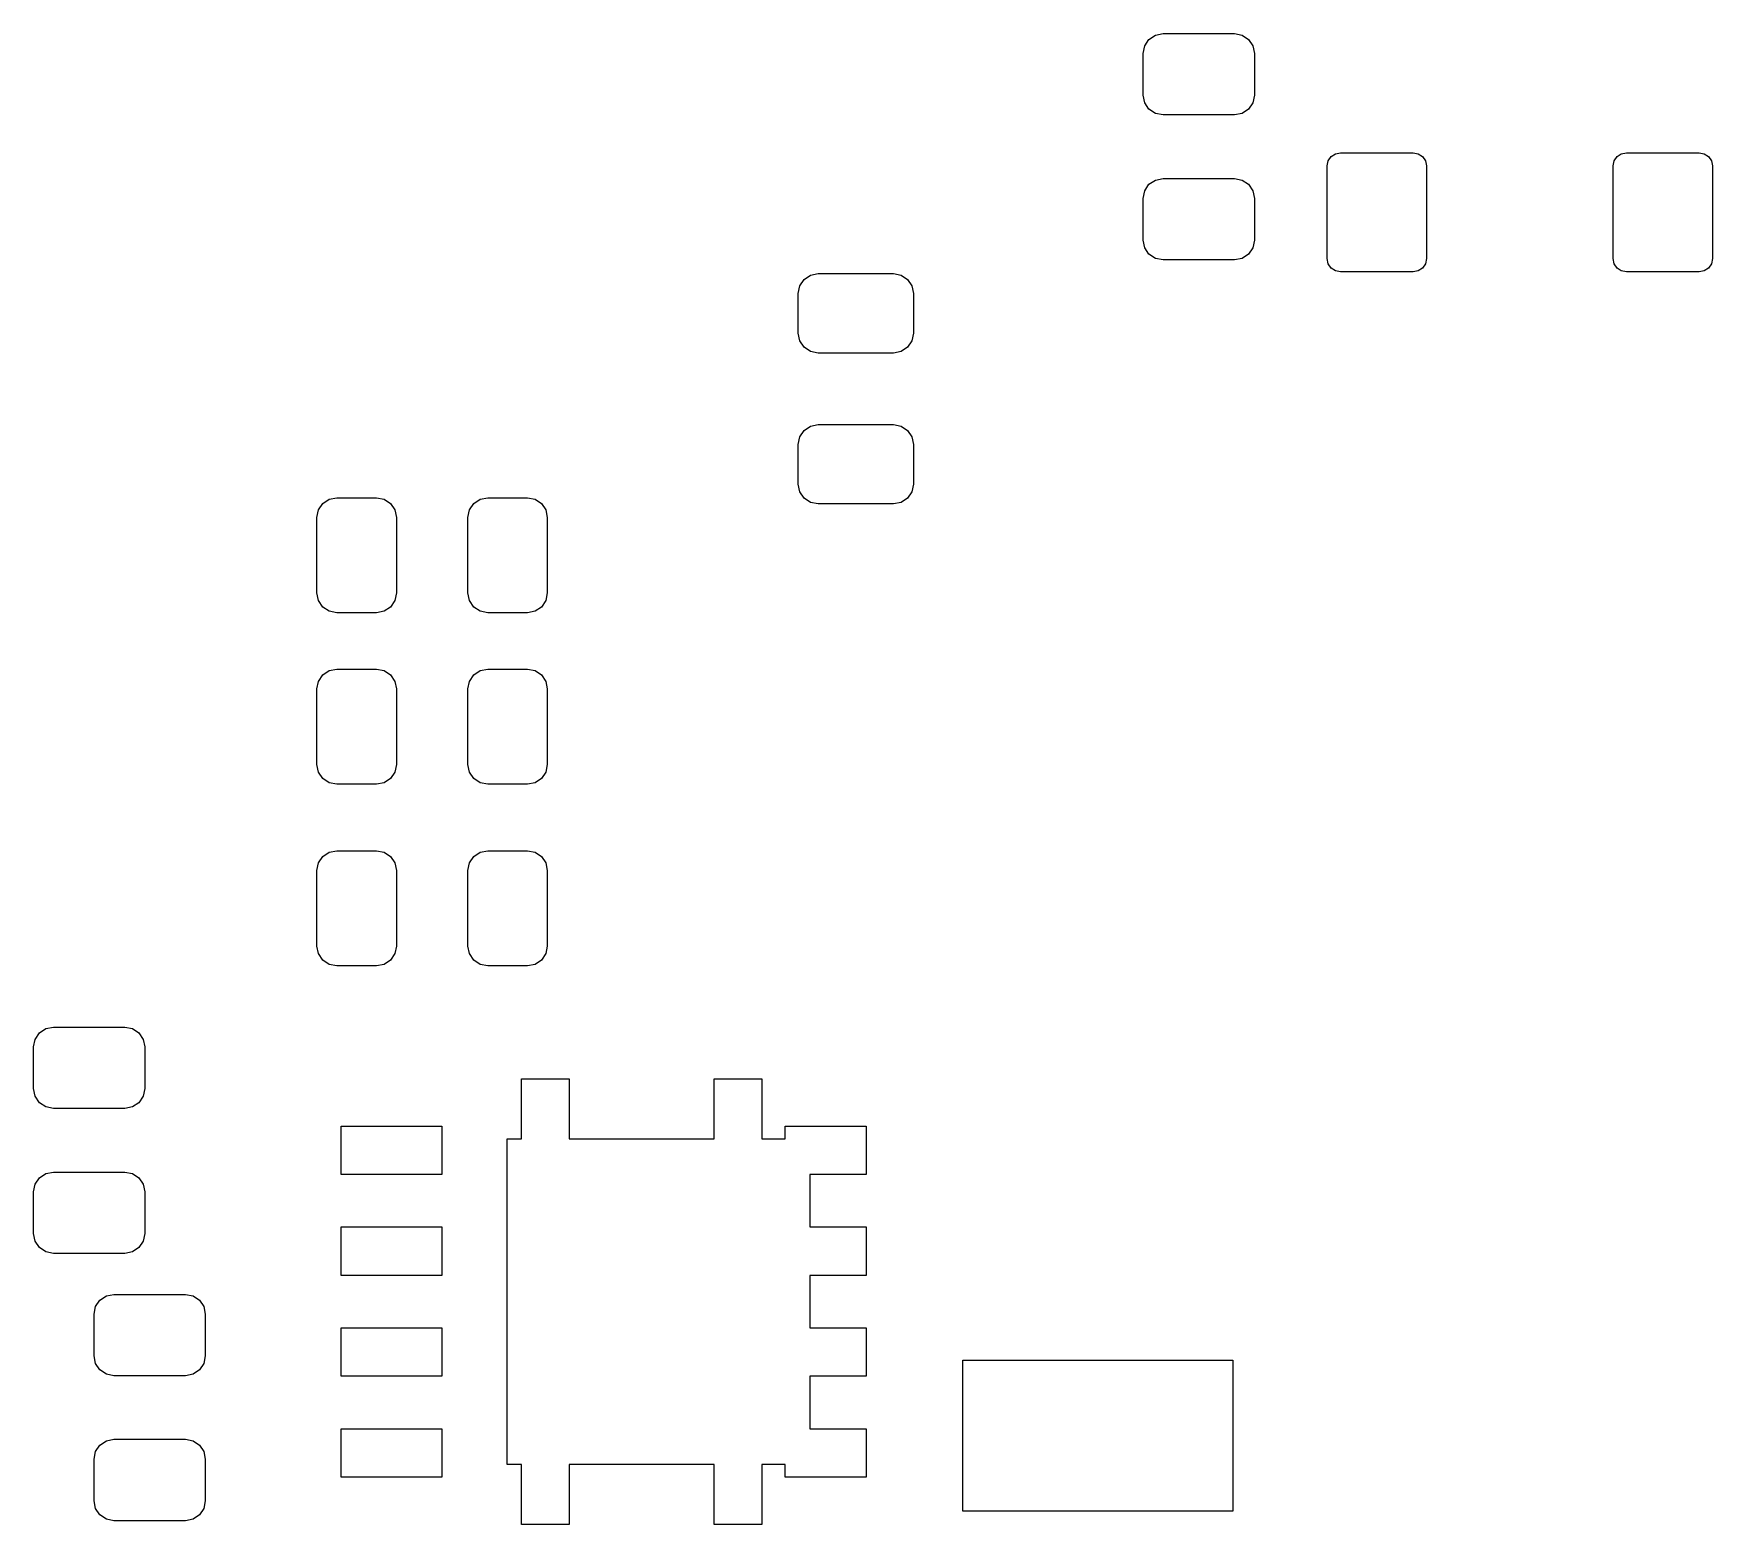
# Model space of a CAD drawing. Extents: x -2.16 to 1.74, y 0.64 to 2.49.
# Drawn here: x 0.912 to 1.745, y 1.625 to 2.364 of the extents above; entities that cross this region are included whole.
import ezdxf

# ---------------------------------------------------------------- set-up
doc = ezdxf.new("R2010")
doc.units = 0
doc.header["$MEASUREMENT"] = 0
doc.layers.add('BLACK', color=7, linetype='CONTINUOUS')

msp = doc.modelspace()

# ---------------------------------------------------------------- linework, layer by layer
at = {"layer": 'BLACK', "linetype": 'CONTINUOUS'}
for p, q in [((1.46852, 2.36285), (1.47228, 2.3636)), ((1.47228, 2.3636), (1.50772, 2.3636)), ((1.50772, 2.3636), (1.51148, 2.36285)), ((1.46244, 2.35376), (1.46319, 2.35753)), ((1.46319, 2.35753), (1.46532, 2.36072)), ((1.46532, 2.36072), (1.46852, 2.36285)), ((1.51148, 2.36285), (1.51468, 2.36072)), ((1.51468, 2.36072), (1.51681, 2.35753)), ((1.51681, 2.35753), (1.51756, 2.35376)), ((1.46244, 2.33309), (1.46244, 2.35376)), ((1.51756, 2.35376), (1.51756, 2.33309)), ((1.46319, 2.32932), (1.46244, 2.33309)), ((1.51756, 2.33309), (1.51681, 2.32932)), ((1.46532, 2.32613), (1.46319, 2.32932)), ((1.46852, 2.324), (1.46532, 2.32613)), ((1.47228, 2.32325), (1.46852, 2.324)), ((1.50772, 2.32325), (1.47228, 2.32325)), ((1.51148, 2.324), (1.50772, 2.32325)), ((1.51468, 2.32613), (1.51148, 2.324)), ((1.51681, 2.32932), (1.51468, 2.32613)), ((1.55366, 2.29797), (1.55416, 2.30048)), ((1.55366, 2.25203), (1.55366, 2.29797)), ((1.55416, 2.30048), (1.55558, 2.30261)), ((1.55558, 2.30261), (1.55771, 2.30403)), ((1.55771, 2.30403), (1.56022, 2.30453)), ((1.56022, 2.30453), (1.59631, 2.30453)), ((1.59631, 2.30453), (1.59882, 2.30403)), ((1.59882, 2.30403), (1.60095, 2.30261)), ((1.60095, 2.30261), (1.60237, 2.30048)), ((1.60237, 2.30048), (1.60287, 2.29797)), ((1.60287, 2.29797), (1.60287, 2.25203)), ((1.69539, 2.29797), (1.69589, 2.30048)), ((1.69539, 2.25203), (1.69539, 2.29797)), ((1.69589, 2.30048), (1.69732, 2.30261)), ((1.69732, 2.30261), (1.69944, 2.30403)), ((1.69944, 2.30403), (1.70196, 2.30453)), ((1.70196, 2.30453), (1.73804, 2.30453)), ((1.73804, 2.30453), (1.74056, 2.30403)), ((1.74056, 2.30403), (1.74268, 2.30261)), ((1.74268, 2.30261), (1.74411, 2.30048)), ((1.74411, 2.30048), (1.74461, 2.29797)), ((1.74461, 2.29797), (1.74461, 2.25203)), ((1.46319, 2.28568), (1.46532, 2.28887)), ((1.46532, 2.28887), (1.46852, 2.291)), ((1.46852, 2.291), (1.47228, 2.29175)), ((1.47228, 2.29175), (1.50772, 2.29175)), ((1.50772, 2.29175), (1.51148, 2.291)), ((1.51148, 2.291), (1.51468, 2.28887)), ((1.51468, 2.28887), (1.51681, 2.28568)), ((1.46244, 2.28191), (1.46319, 2.28568)), ((1.46244, 2.26124), (1.46244, 2.28191)), ((1.51681, 2.28568), (1.51756, 2.28191)), ((1.51756, 2.28191), (1.51756, 2.26124)), ((1.46319, 2.25747), (1.46244, 2.26124)), ((1.46532, 2.25428), (1.46319, 2.25747)), ((1.51681, 2.25747), (1.51468, 2.25428)), ((1.51756, 2.26124), (1.51681, 2.25747)), ((1.46852, 2.25215), (1.46532, 2.25428)), ((1.47228, 2.2514), (1.46852, 2.25215)), ((1.50772, 2.2514), (1.47228, 2.2514)), ((1.51148, 2.25215), (1.50772, 2.2514)), ((1.51468, 2.25428), (1.51148, 2.25215)), ((1.55416, 2.24952), (1.55366, 2.25203)), ((1.55558, 2.24739), (1.55416, 2.24952)), ((1.55771, 2.24597), (1.55558, 2.24739)), ((1.60095, 2.24739), (1.59882, 2.24597)), ((1.60237, 2.24952), (1.60095, 2.24739)), ((1.60287, 2.25203), (1.60237, 2.24952)), ((1.69589, 2.24952), (1.69539, 2.25203)), ((1.69732, 2.24739), (1.69589, 2.24952)), ((1.69944, 2.24597), (1.69732, 2.24739)), ((1.74268, 2.24739), (1.74056, 2.24597)), ((1.74411, 2.24952), (1.74268, 2.24739)), ((1.74461, 2.25203), (1.74411, 2.24952)), ((1.29221, 2.23851), (1.29434, 2.2417)), ((1.29434, 2.2417), (1.29753, 2.24384)), ((1.29753, 2.24384), (1.3013, 2.24459)), ((1.3013, 2.24459), (1.3387, 2.24459)), ((1.3387, 2.24459), (1.34247, 2.24384)), ((1.34247, 2.24384), (1.34566, 2.2417)), ((1.34566, 2.2417), (1.34779, 2.23851)), ((1.56022, 2.24547), (1.55771, 2.24597)), ((1.59631, 2.24547), (1.56022, 2.24547)), ((1.59882, 2.24597), (1.59631, 2.24547)), ((1.70196, 2.24547), (1.69944, 2.24597)), ((1.73804, 2.24547), (1.70196, 2.24547)), ((1.74056, 2.24597), (1.73804, 2.24547)), ((1.29146, 2.23474), (1.29221, 2.23851)), ((1.29146, 2.21506), (1.29146, 2.23474)), ((1.34779, 2.23851), (1.34854, 2.23474)), ((1.34854, 2.23474), (1.34854, 2.21506)), ((1.29221, 2.21129), (1.29146, 2.21506)), ((1.34854, 2.21506), (1.34779, 2.21129)), ((1.29434, 2.2081), (1.29221, 2.21129)), ((1.29753, 2.20597), (1.29434, 2.2081)), ((1.3013, 2.20522), (1.29753, 2.20597)), ((1.34247, 2.20597), (1.3387, 2.20522)), ((1.34566, 2.2081), (1.34247, 2.20597)), ((1.34779, 2.21129), (1.34566, 2.2081)), ((1.3387, 2.20522), (1.3013, 2.20522)), ((1.29146, 2.15994), (1.29221, 2.16371)), ((1.29221, 2.16371), (1.29434, 2.1669)), ((1.29434, 2.1669), (1.29753, 2.16903)), ((1.29753, 2.16903), (1.3013, 2.16978)), ((1.3013, 2.16978), (1.3387, 2.16978)), ((1.3387, 2.16978), (1.34247, 2.16903)), ((1.34247, 2.16903), (1.34566, 2.1669)), ((1.34566, 2.1669), (1.34779, 2.16371)), ((1.34779, 2.16371), (1.34854, 2.15994)), ((1.29146, 2.14026), (1.29146, 2.15994)), ((1.34854, 2.15994), (1.34854, 2.14026)), ((1.29221, 2.13649), (1.29146, 2.14026)), ((1.34854, 2.14026), (1.34779, 2.13649)), ((1.05366, 2.12747), (1.0558, 2.13066)), ((1.0558, 2.13066), (1.05899, 2.13279)), ((1.05899, 2.13279), (1.06276, 2.13354)), ((1.06276, 2.13354), (1.08244, 2.13354)), ((1.08244, 2.13354), (1.08621, 2.13279)), ((1.08621, 2.13279), (1.0894, 2.13066)), ((1.0894, 2.13066), (1.09153, 2.12747)), ((1.12847, 2.12747), (1.1306, 2.13066)), ((1.1306, 2.13066), (1.13379, 2.13279)), ((1.13379, 2.13279), (1.13756, 2.13354)), ((1.13756, 2.13354), (1.15724, 2.13354)), ((1.15724, 2.13354), (1.16101, 2.13279)), ((1.16101, 2.13279), (1.1642, 2.13066)), ((1.1642, 2.13066), (1.16634, 2.12747)), ((1.29434, 2.1333), (1.29221, 2.13649)), ((1.29753, 2.13116), (1.29434, 2.1333)), ((1.3013, 2.13041), (1.29753, 2.13116)), ((1.3387, 2.13041), (1.3013, 2.13041)), ((1.34247, 2.13116), (1.3387, 2.13041)), ((1.34566, 2.1333), (1.34247, 2.13116)), ((1.34779, 2.13649), (1.34566, 2.1333)), ((1.05291, 2.1237), (1.05366, 2.12747)), ((1.05291, 2.0863), (1.05291, 2.1237)), ((1.09153, 2.12747), (1.09228, 2.1237)), ((1.09228, 2.1237), (1.09228, 2.0863)), ((1.12772, 2.1237), (1.12847, 2.12747)), ((1.12772, 2.0863), (1.12772, 2.1237)), ((1.16634, 2.12747), (1.16709, 2.1237)), ((1.16709, 2.1237), (1.16709, 2.0863)), ((1.05366, 2.08253), (1.05291, 2.0863)), ((1.0558, 2.07934), (1.05366, 2.08253)), ((1.09153, 2.08253), (1.0894, 2.07934)), ((1.09228, 2.0863), (1.09153, 2.08253)), ((1.12847, 2.08253), (1.12772, 2.0863)), ((1.1306, 2.07934), (1.12847, 2.08253)), ((1.16634, 2.08253), (1.1642, 2.07934)), ((1.16709, 2.0863), (1.16634, 2.08253)), ((1.05899, 2.07721), (1.0558, 2.07934)), ((1.06276, 2.07646), (1.05899, 2.07721)), ((1.08244, 2.07646), (1.06276, 2.07646)), ((1.08621, 2.07721), (1.08244, 2.07646)), ((1.0894, 2.07934), (1.08621, 2.07721)), ((1.13379, 2.07721), (1.1306, 2.07934)), ((1.13756, 2.07646), (1.13379, 2.07721)), ((1.15724, 2.07646), (1.13756, 2.07646)), ((1.16101, 2.07721), (1.15724, 2.07646)), ((1.1642, 2.07934), (1.16101, 2.07721)), ((1.0558, 2.04566), (1.05899, 2.04779)), ((1.05899, 2.04779), (1.06276, 2.04854)), ((1.06276, 2.04854), (1.08244, 2.04854)), ((1.08244, 2.04854), (1.08621, 2.04779)), ((1.08621, 2.04779), (1.0894, 2.04566)), ((1.1306, 2.04566), (1.13379, 2.04779)), ((1.13379, 2.04779), (1.13756, 2.04854)), ((1.13756, 2.04854), (1.15724, 2.04854)), ((1.15724, 2.04854), (1.16101, 2.04779)), ((1.16101, 2.04779), (1.1642, 2.04566)), ((1.05291, 2.0387), (1.05366, 2.04247)), ((1.05366, 2.04247), (1.0558, 2.04566)), ((1.0894, 2.04566), (1.09153, 2.04247)), ((1.09153, 2.04247), (1.09228, 2.0387)), ((1.12772, 2.0387), (1.12847, 2.04247)), ((1.12847, 2.04247), (1.1306, 2.04566)), ((1.1642, 2.04566), (1.16634, 2.04247)), ((1.16634, 2.04247), (1.16709, 2.0387)), ((1.05291, 2.0013), (1.05291, 2.0387)), ((1.09228, 2.0387), (1.09228, 2.0013)), ((1.12772, 2.0013), (1.12772, 2.0387)), ((1.16709, 2.0387), (1.16709, 2.0013)), ((1.05366, 1.99753), (1.05291, 2.0013)), ((1.0558, 1.99434), (1.05366, 1.99753)), ((1.09153, 1.99753), (1.0894, 1.99434)), ((1.09228, 2.0013), (1.09153, 1.99753)), ((1.12847, 1.99753), (1.12772, 2.0013)), ((1.1306, 1.99434), (1.12847, 1.99753)), ((1.16634, 1.99753), (1.1642, 1.99434)), ((1.16709, 2.0013), (1.16634, 1.99753)), ((1.05899, 1.99221), (1.0558, 1.99434)), ((1.06276, 1.99146), (1.05899, 1.99221)), ((1.08244, 1.99146), (1.06276, 1.99146)), ((1.08621, 1.99221), (1.08244, 1.99146)), ((1.0894, 1.99434), (1.08621, 1.99221)), ((1.13379, 1.99221), (1.1306, 1.99434)), ((1.13756, 1.99146), (1.13379, 1.99221)), ((1.15724, 1.99146), (1.13756, 1.99146)), ((1.16101, 1.99221), (1.15724, 1.99146)), ((1.1642, 1.99434), (1.16101, 1.99221)), ((1.05366, 1.95247), (1.0558, 1.95566)), ((1.0558, 1.95566), (1.05899, 1.95779)), ((1.05899, 1.95779), (1.06276, 1.95854)), ((1.06276, 1.95854), (1.08244, 1.95854)), ((1.08244, 1.95854), (1.08621, 1.95779)), ((1.08621, 1.95779), (1.0894, 1.95566)), ((1.0894, 1.95566), (1.09153, 1.95247)), ((1.12847, 1.95247), (1.1306, 1.95566)), ((1.1306, 1.95566), (1.13379, 1.95779)), ((1.13379, 1.95779), (1.13756, 1.95854)), ((1.13756, 1.95854), (1.15724, 1.95854)), ((1.15724, 1.95854), (1.16101, 1.95779)), ((1.16101, 1.95779), (1.1642, 1.95566)), ((1.1642, 1.95566), (1.16634, 1.95247)), ((1.05291, 1.9487), (1.05366, 1.95247)), ((1.05291, 1.9113), (1.05291, 1.9487)), ((1.09153, 1.95247), (1.09228, 1.9487)), ((1.09228, 1.9487), (1.09228, 1.9113)), ((1.12772, 1.9487), (1.12847, 1.95247)), ((1.12772, 1.9113), (1.12772, 1.9487)), ((1.16634, 1.95247), (1.16709, 1.9487)), ((1.16709, 1.9487), (1.16709, 1.9113)), ((1.05366, 1.90753), (1.05291, 1.9113)), ((1.0558, 1.90434), (1.05366, 1.90753)), ((1.09153, 1.90753), (1.0894, 1.90434)), ((1.09228, 1.9113), (1.09153, 1.90753)), ((1.12847, 1.90753), (1.12772, 1.9113)), ((1.1306, 1.90434), (1.12847, 1.90753)), ((1.16634, 1.90753), (1.1642, 1.90434)), ((1.16709, 1.9113), (1.16634, 1.90753)), ((1.05899, 1.90221), (1.0558, 1.90434)), ((1.06276, 1.90146), (1.05899, 1.90221)), ((1.08244, 1.90146), (1.06276, 1.90146)), ((1.08621, 1.90221), (1.08244, 1.90146)), ((1.0894, 1.90434), (1.08621, 1.90221)), ((1.13379, 1.90221), (1.1306, 1.90434)), ((1.13756, 1.90146), (1.13379, 1.90221)), ((1.15724, 1.90146), (1.13756, 1.90146)), ((1.16101, 1.90221), (1.15724, 1.90146)), ((1.1642, 1.90434), (1.16101, 1.90221)), ((0.91244, 1.86126), (0.91319, 1.86503)), ((0.91319, 1.86503), (0.91532, 1.86822)), ((0.91532, 1.86822), (0.91852, 1.87035)), ((0.91852, 1.87035), (0.92228, 1.8711)), ((0.92228, 1.8711), (0.95772, 1.8711)), ((0.95772, 1.8711), (0.96148, 1.87035)), ((0.96148, 1.87035), (0.96468, 1.86822)), ((0.96468, 1.86822), (0.96681, 1.86503)), ((0.96681, 1.86503), (0.96756, 1.86126)), ((0.91244, 1.84059), (0.91244, 1.86126)), ((0.96756, 1.86126), (0.96756, 1.84059)), ((0.91319, 1.83682), (0.91244, 1.84059)), ((0.96756, 1.84059), (0.96681, 1.83682)), ((1.15425, 1.81571), (1.15425, 1.84543)), ((1.15425, 1.84543), (1.17787, 1.84543)), ((1.17787, 1.84543), (1.17787, 1.81571)), ((1.24972, 1.81571), (1.24972, 1.84543)), ((1.24972, 1.84543), (1.27335, 1.84543)), ((1.27335, 1.84543), (1.27335, 1.81571)), ((0.91532, 1.83363), (0.91319, 1.83682)), ((0.91852, 1.8315), (0.91532, 1.83363)), ((0.92228, 1.83075), (0.91852, 1.8315)), ((0.96148, 1.8315), (0.95772, 1.83075)), ((0.96468, 1.83363), (0.96148, 1.8315)), ((0.96681, 1.83682), (0.96468, 1.83363)), ((0.95772, 1.83075), (0.92228, 1.83075)), ((1.06488, 1.79799), (1.06488, 1.82201)), ((1.06488, 1.82201), (1.11488, 1.82201)), ((1.11488, 1.82201), (1.11488, 1.79799)), ((1.14717, 1.65429), (1.14717, 1.81571)), ((1.14717, 1.81571), (1.15425, 1.81571)), ((1.17787, 1.81571), (1.24972, 1.81571)), ((1.27335, 1.81571), (1.28496, 1.81571)), ((1.28496, 1.81571), (1.28496, 1.82201)), ((1.28496, 1.82201), (1.32512, 1.82201)), ((1.32512, 1.82201), (1.32512, 1.79799)), ((0.91532, 1.79637), (0.91852, 1.7985)), ((0.91852, 1.7985), (0.92228, 1.79925)), ((0.92228, 1.79925), (0.95772, 1.79925)), ((0.95772, 1.79925), (0.96148, 1.7985)), ((0.96148, 1.7985), (0.96468, 1.79637)), ((1.11488, 1.79799), (1.06488, 1.79799)), ((1.32512, 1.79799), (1.29717, 1.79799)), ((1.29717, 1.79799), (1.29717, 1.77201)), ((0.91244, 1.78941), (0.91319, 1.79318)), ((0.91244, 1.76874), (0.91244, 1.78941)), ((0.91319, 1.79318), (0.91532, 1.79637)), ((0.96468, 1.79637), (0.96681, 1.79318)), ((0.96681, 1.79318), (0.96756, 1.78941)), ((0.96756, 1.78941), (0.96756, 1.76874)), ((0.91319, 1.76497), (0.91244, 1.76874)), ((0.91532, 1.76178), (0.91319, 1.76497)), ((0.96681, 1.76497), (0.96468, 1.76178)), ((0.96756, 1.76874), (0.96681, 1.76497)), ((1.06488, 1.74799), (1.06488, 1.77201)), ((1.06488, 1.77201), (1.11488, 1.77201)), ((1.11488, 1.77201), (1.11488, 1.74799)), ((1.29717, 1.77201), (1.32512, 1.77201)), ((1.32512, 1.77201), (1.32512, 1.74799)), ((0.91852, 1.75965), (0.91532, 1.76178)), ((0.92228, 1.7589), (0.91852, 1.75965)), ((0.95772, 1.7589), (0.92228, 1.7589)), ((0.96148, 1.75965), (0.95772, 1.7589)), ((0.96468, 1.76178), (0.96148, 1.75965)), ((1.11488, 1.74799), (1.06488, 1.74799)), ((1.32512, 1.74799), (1.29717, 1.74799)), ((1.29717, 1.74799), (1.29717, 1.72201)), ((0.94244, 1.72876), (0.94319, 1.73253)), ((0.94319, 1.73253), (0.94532, 1.73572)), ((0.94532, 1.73572), (0.94852, 1.73785)), ((0.94852, 1.73785), (0.95228, 1.7386)), ((0.95228, 1.7386), (0.98772, 1.7386)), ((0.98772, 1.7386), (0.99148, 1.73785)), ((0.99148, 1.73785), (0.99468, 1.73572)), ((0.99468, 1.73572), (0.99681, 1.73253)), ((0.99681, 1.73253), (0.99756, 1.72876)), ((0.94244, 1.70809), (0.94244, 1.72876)), ((0.99756, 1.72876), (0.99756, 1.70809)), ((1.06488, 1.69799), (1.06488, 1.72201)), ((1.06488, 1.72201), (1.11488, 1.72201)), ((1.11488, 1.72201), (1.11488, 1.69799)), ((1.29717, 1.72201), (1.32512, 1.72201)), ((1.32512, 1.72201), (1.32512, 1.69799)), ((0.94319, 1.70432), (0.94244, 1.70809)), ((0.99756, 1.70809), (0.99681, 1.70432)), ((1.37307, 1.63114), (1.37307, 1.70594)), ((1.37307, 1.70594), (1.50693, 1.70594)), ((1.50693, 1.70594), (1.50693, 1.63114)), ((0.94532, 1.70113), (0.94319, 1.70432)), ((0.94852, 1.699), (0.94532, 1.70113)), ((0.95228, 1.69825), (0.94852, 1.699)), ((0.98772, 1.69825), (0.95228, 1.69825)), ((0.99148, 1.699), (0.98772, 1.69825)), ((0.99468, 1.70113), (0.99148, 1.699)), ((0.99681, 1.70432), (0.99468, 1.70113)), ((1.11488, 1.69799), (1.06488, 1.69799)), ((1.32512, 1.69799), (1.29717, 1.69799)), ((1.29717, 1.69799), (1.29717, 1.67201)), ((0.94532, 1.66387), (0.94852, 1.666)), ((0.94852, 1.666), (0.95228, 1.66675)), ((0.95228, 1.66675), (0.98772, 1.66675)), ((0.98772, 1.66675), (0.99148, 1.666)), ((0.99148, 1.666), (0.99468, 1.66387)), ((1.06488, 1.64799), (1.06488, 1.67201)), ((1.06488, 1.67201), (1.11488, 1.67201)), ((1.11488, 1.67201), (1.11488, 1.64799)), ((1.29717, 1.67201), (1.32512, 1.67201)), ((1.32512, 1.67201), (1.32512, 1.64799)), ((0.94244, 1.65691), (0.94319, 1.66068)), ((0.94244, 1.63624), (0.94244, 1.65691)), ((0.94319, 1.66068), (0.94532, 1.66387)), ((0.99468, 1.66387), (0.99681, 1.66068)), ((0.99681, 1.66068), (0.99756, 1.65691)), ((0.99756, 1.65691), (0.99756, 1.63624)), ((1.11488, 1.64799), (1.06488, 1.64799)), ((1.15425, 1.65429), (1.14717, 1.65429)), ((1.15425, 1.62457), (1.15425, 1.65429)), ((1.24972, 1.65429), (1.17787, 1.65429)), ((1.17787, 1.65429), (1.17787, 1.62457)), ((1.24972, 1.62457), (1.24972, 1.65429)), ((1.28496, 1.65429), (1.27335, 1.65429)), ((1.27335, 1.65429), (1.27335, 1.62457)), ((1.28496, 1.64799), (1.28496, 1.65429)), ((1.32512, 1.64799), (1.28496, 1.64799)), ((0.94319, 1.63247), (0.94244, 1.63624)), ((0.94532, 1.62928), (0.94319, 1.63247)), ((0.99681, 1.63247), (0.99468, 1.62928)), ((0.99756, 1.63624), (0.99681, 1.63247)), ((1.50693, 1.63114), (1.37307, 1.63114)), ((0.94852, 1.62715), (0.94532, 1.62928)), ((0.95228, 1.6264), (0.94852, 1.62715)), ((0.98772, 1.6264), (0.95228, 1.6264)), ((0.99148, 1.62715), (0.98772, 1.6264)), ((0.99468, 1.62928), (0.99148, 1.62715)), ((1.17787, 1.62457), (1.15425, 1.62457)), ((1.27335, 1.62457), (1.24972, 1.62457))]:
    msp.add_line(p, q, dxfattribs=at)

doc.saveas('drawing.dxf')
